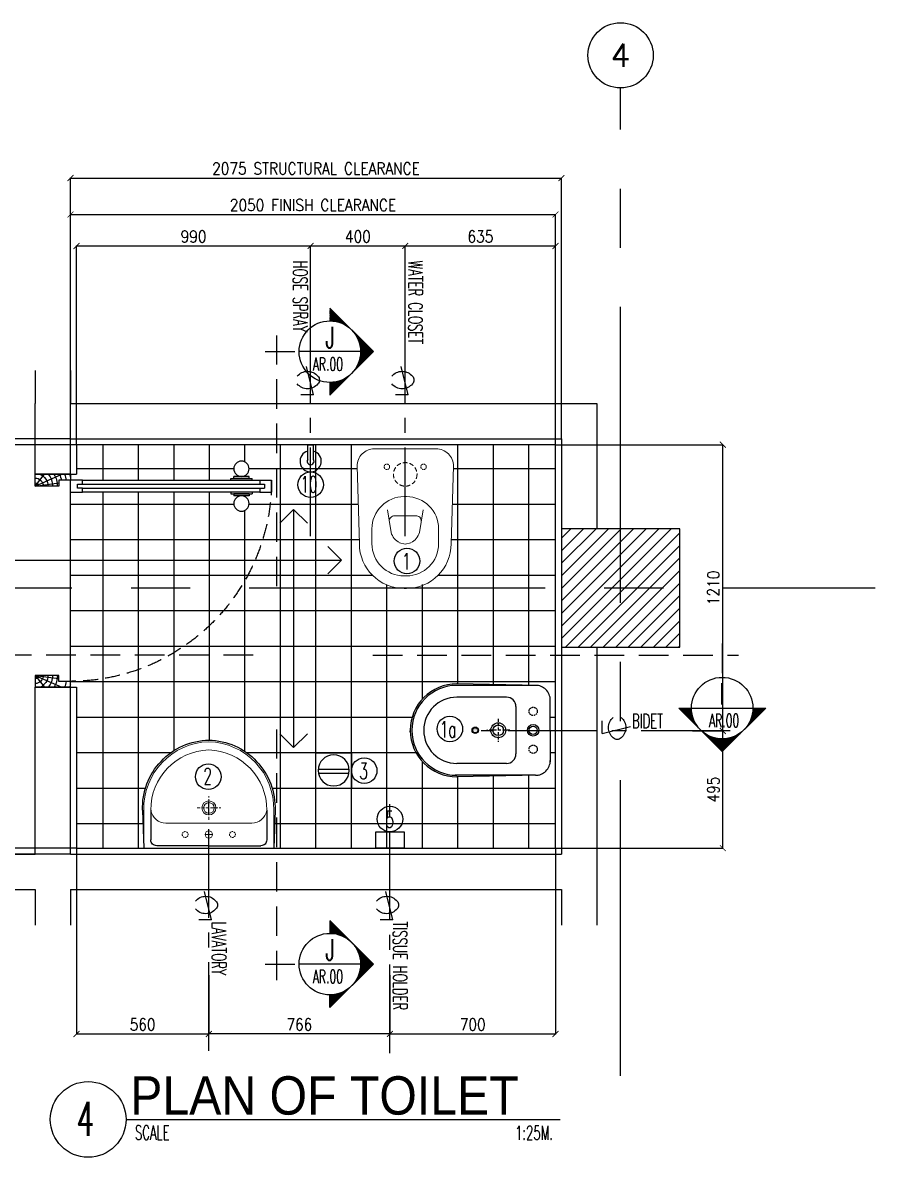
# Model space of a CAD drawing. Extents: x -233600 to -204723, y 166361 to 186286.
# Drawn here: x -231116 to -227512, y 173070 to 177866 of the extents above; entities that cross this region are included whole.
import ezdxf
from ezdxf.enums import TextEntityAlignment as Align

# ---------------------------------------------------------------- set-up
doc = ezdxf.new("R2010")
doc.units = 0
doc.header["$LTSCALE"] = 500
doc.header["$MEASUREMENT"] = 0
for name, pattern in [('CENTER2', [1.125, 0.75, -0.125, 0.125, -0.125]), ('CENTERX2', [4, 2.5, -0.5, 0.5, -0.5]), ('DASHED', [0.75, 0.5, -0.25]), ('HIDDEN', [0.375, 0.25, -0.125]), ('HIDDEN2', [0.1875, 0.125, -0.0625])]:
    doc.linetypes.add(name, pattern=pattern)
doc.layers.get('0').update_dxf_attribs({"linetype": 'CONTINUOUS'})
doc.layers.get('DEFPOINTS').update_dxf_attribs({"linetype": 'CONTINUOUS'})
for name, color, linetype in [('2', 2, 'CONTINUOUS'), ('ARCDIMR', 4, 'CONTINUOUS'), ('AX-CR', 2, 'CONTINUOUS'), ('AX-TXT', 2, 'CONTINUOUS'), ('AXES', 11, 'CENTERX2'), ('AXIS', 11, 'CENTER2'), ('COL', 5, 'CONTINUOUS'), ('DIM-NEW', 4, 'CONTINUOUS'), ('Dimout', 4, 'CONTINUOUS'), ('DOOR', 2, 'CONTINUOUS'), ('DW', 7, 'CONTINUOUS'), ('ELE', 3, 'CONTINUOUS'), ('ELEV-MARK', 6, 'CONTINUOUS'), ('FIX', 2, 'CONTINUOUS'), ('HAT', 8, 'CONTINUOUS'), ('JUMP', 2, 'CONTINUOUS'), ('Plaster', 7, 'CONTINUOUS'), ('SANI', 2, 'CONTINUOUS'), ('Tile', 5, 'CONTINUOUS'), ('TITLE', 1, 'CONTINUOUS'), ('TXT', 2, 'CONTINUOUS'), ('TXT1', 2, 'CONTINUOUS'), ('WALL', 6, 'CONTINUOUS'), ('WallPartition', 2, 'CONTINUOUS')]:
    doc.layers.add(name, color=color, linetype=linetype)
doc.styles.add('DIM', font='simplex.shx', dxfattribs={"width": 0.85})
doc.styles.add('ROMANS', font='romans.shx', dxfattribs={"width": 0.6})
doc.styles.add('TTXT', font='swisse.ttf', dxfattribs={"width": 0.9})
doc.dimstyles.new('DIM1-25', dxfattribs={"dimscale": 25, "dimtxt": 2, "dimasz": 1, "dimexe": 0.03, "dimexo": 0.03, "dimgap": 0.6, "dimtad": 1, "dimdec": 0, "dimdsep": 46, "dimtxsty": 'DIM', "dimblk1": 'ARCHTICK', "dimblk2": 'ARCHTICK', "dimsah": 1, "dimcen": 0.09, "dimdle": 0.03, "dimclrd": 256, "dimclrt": 2, "dimadec": 0, "dimazin": 0, "dimtfac": 1, "dimtdec": 0, "dimtix": 1, "dimtmove": 1, "dimatfit": 3, "dimldrblk": 'ARCHTICK', "dimfxl": 0, "dimtvp": 2, "dimtolj": 1, "dimtzin": 0, "dimarcsym": 0})

# ---------------------------------------------------------------- blocks, each defined once
blk = doc.blocks.new('_ARCHTICK')
at = {"color": 0, "linetype": 'ByBlock', "const_width": 0.15}
blk.add_lwpolyline([(-0.5, -0.5), (0.5, 0.5)], dxfattribs=at)
blk = doc.blocks.new('*D127')
at = {"layer": 'DEFPOINTS', "color": 0}
for p in [(-229498.6, 176922.4), (-229498.6, 176650.1), (-229898.6, 176621.4)]:
    blk.add_point(p, dxfattribs=at)
at = {"layer": 'Dimout', "lineweight": -2}
blk.add_line((-229899.3, 176922.4), (-229497.8, 176922.4), dxfattribs=at)
at = {"layer": 'Dimout', "color": 0, "lineweight": -2}
for p, q in [((-229898.6, 176622.2), (-229898.6, 176923.1)), ((-229498.6, 176650.9), (-229498.6, 176923.1))]:
    blk.add_line(p, q, dxfattribs=at)
at = {"layer": 'Dimout', "lineweight": -2, "xscale": 25, "yscale": 25, "zscale": 25, "rotation": 180}
blk.add_blockref('_ARCHTICK', (-229898.6, 176922.4), dxfattribs=at)
at = {"layer": 'Dimout', "lineweight": -2, "xscale": 25, "yscale": 25, "zscale": 25}
blk.add_blockref('_ARCHTICK', (-229498.6, 176922.4), dxfattribs=at)
at = {"layer": 'Dimout', "color": 2, "insert": (-229698.6, 176962.4), "char_height": 50, "attachment_point": 5, "style": 'DIM'}
blk.add_mtext('\\A1;400', dxfattribs=at)
blk = doc.blocks.new('SCNTR', base_point=(3632.66, 549.66))
for q in [(3633.89, 554.57), (3636.1, 543.44)]:
    blk.add_line((3631.12, 543.44), q)
for centre, radius, start, end in [((3630.8, 549.38), 1.99, 133.3084, 182.4789), ((3630.8, 549.21), 1.99, 177.5211, 226.6916), ((3633.47, 547.5), 5.23, 39.4883, 140.5117), ((3633.47, 551.09), 5.23, 219.4883, 320.5117)]:
    blk.add_arc(centre, radius, start, end)
blk = doc.blocks.new('*D126')
at = {"layer": 'DEFPOINTS', "color": 0}
for p in [(-229563.5, 173841.1), (-230329, 173717.7), (-230329, 173591.7)]:
    blk.add_point(p, dxfattribs=at)
at = {"layer": 'Dimout', "color": 0, "lineweight": -2}
for p, q in [((-229563.5, 173840.3), (-229563.5, 173591)), ((-230329, 173716.9), (-230329, 173591))]:
    blk.add_line(p, q, dxfattribs=at)
at = {"layer": 'Dimout', "lineweight": -2}
blk.add_line((-229562.8, 173591.7), (-230329.8, 173591.7), dxfattribs=at)
at = {"layer": 'Dimout', "lineweight": -2, "xscale": 25, "yscale": 25, "zscale": 25, "rotation": 180}
blk.add_blockref('_ARCHTICK', (-230329, 173591.7), dxfattribs=at)
at = {"layer": 'Dimout', "lineweight": -2, "xscale": 25, "yscale": 25, "zscale": 25}
blk.add_blockref('_ARCHTICK', (-229563.5, 173591.7), dxfattribs=at)
at = {"layer": 'Dimout', "color": 2, "insert": (-229946.3, 173631.7), "char_height": 50, "attachment_point": 5, "style": 'DIM'}
blk.add_mtext('\\A1;766', dxfattribs=at)
blk = doc.blocks.new('*D54')
at = {"layer": 'DEFPOINTS', "color": 0}
for p in [(-228863.5, 174377.2), (-229563.5, 173841.1), (-228863.5, 173591.7)]:
    blk.add_point(p, dxfattribs=at)
at = {"layer": 'Dimout', "color": 0, "lineweight": -2}
for p, q in [((-228863.5, 174376.5), (-228863.5, 173591)), ((-229563.5, 173840.3), (-229563.5, 173591))]:
    blk.add_line(p, q, dxfattribs=at)
at = {"layer": 'Dimout', "lineweight": -2}
blk.add_line((-229564.3, 173591.7), (-228862.8, 173591.7), dxfattribs=at)
at = {"layer": 'Dimout', "lineweight": -2, "xscale": 25, "yscale": 25, "zscale": 25, "rotation": 180}
blk.add_blockref('_ARCHTICK', (-229563.5, 173591.7), dxfattribs=at)
at = {"layer": 'Dimout', "lineweight": -2, "xscale": 25, "yscale": 25, "zscale": 25}
blk.add_blockref('_ARCHTICK', (-228863.5, 173591.7), dxfattribs=at)
at = {"layer": 'Dimout', "color": 2, "insert": (-229213.5, 173631.7), "char_height": 50, "attachment_point": 5, "style": 'DIM'}
blk.add_mtext('\\A1;700', dxfattribs=at)
blk = doc.blocks.new('*D49')
at = {"layer": 'DEFPOINTS', "color": 0}
for p in [(-228838.5, 177209.6), (-230913.5, 176107.2), (-228838.5, 176107.3)]:
    blk.add_point(p, dxfattribs=at)
at = {"layer": 'Dimout', "lineweight": -2}
blk.add_line((-230914.3, 177209.6), (-228837.8, 177209.6), dxfattribs=at)
at = {"layer": 'Dimout', "color": 0, "lineweight": -2}
for p, q in [((-230913.5, 176108), (-230913.5, 177210.4)), ((-228838.5, 176108.1), (-228838.5, 177210.4))]:
    blk.add_line(p, q, dxfattribs=at)
at = {"layer": 'Dimout', "lineweight": -2, "xscale": 25, "yscale": 25, "zscale": 25, "rotation": 180}
blk.add_blockref('_ARCHTICK', (-230913.5, 177209.6), dxfattribs=at)
at = {"layer": 'Dimout', "lineweight": -2, "xscale": 25, "yscale": 25, "zscale": 25}
blk.add_blockref('_ARCHTICK', (-228838.5, 177209.6), dxfattribs=at)
at = {"layer": 'Dimout', "color": 2, "insert": (-229876, 177249.6), "char_height": 50, "attachment_point": 5, "style": 'DIM'}
blk.add_mtext('\\A1;2075 STRUCTURAL CLEARANCE', dxfattribs=at)
blk = doc.blocks.new('*D52')
at = {"layer": 'DEFPOINTS', "color": 0}
for p in [(-228863.5, 177055.4), (-230913.5, 176107.2), (-228863.5, 176082.2)]:
    blk.add_point(p, dxfattribs=at)
at = {"layer": 'Dimout', "lineweight": -2}
blk.add_line((-230914.3, 177055.4), (-228862.8, 177055.4), dxfattribs=at)
at = {"layer": 'Dimout', "color": 0, "lineweight": -2}
for p, q in [((-230913.5, 176108), (-230913.5, 177056.2)), ((-228863.5, 176083), (-228863.5, 177056.2))]:
    blk.add_line(p, q, dxfattribs=at)
at = {"layer": 'Dimout', "lineweight": -2, "xscale": 25, "yscale": 25, "zscale": 25, "rotation": 180}
blk.add_blockref('_ARCHTICK', (-230913.5, 177055.4), dxfattribs=at)
at = {"layer": 'Dimout', "lineweight": -2, "xscale": 25, "yscale": 25, "zscale": 25}
blk.add_blockref('_ARCHTICK', (-228863.5, 177055.4), dxfattribs=at)
at = {"layer": 'Dimout', "color": 2, "insert": (-229888.5, 177095.4), "char_height": 50, "attachment_point": 5, "style": 'DIM'}
blk.add_mtext('\\A1;2050 FINISH CLEARANCE', dxfattribs=at)
blk = doc.blocks.new('WC1')
at = {"layer": 'FIX', "lineweight": 20}
for p, q in [((-210, 203.8), (-538, 193.8)), ((-475, 140.8), (-538, 140.8)), ((-394.8, 75.7), (-490.4, 60.1)), ((-727, 4.8), (-727, -4.8)), ((-674, 4.8), (-674, -4.8)), ((-533.7, 24.2), (-539.5, 0)), ((-539.5, 0), (-533.7, -24.2)), ((-339, 4.8), (-339, -4.8)), ((-490.4, -60.1), (-394.8, -75.7)), ((-538, -140.8), (-475, -140.8)), ((-538, -193.8), (-210, -203.8))]:
    blk.add_line(p, q, dxfattribs=at)
at = {"layer": 'FIX', "linetype": 'Continuous', "lineweight": 20}
blk.add_line((-420.1, -47.3), (-420.4, 44.6), dxfattribs=at)
at = {"layer": 'FIX', "lineweight": 20}
blk.add_lwpolyline([(-213.2, -203.8), (-210, -203.8, 0.414214), (-137, -130.8), (-137, 0), (-137, 130.8, 0.414214), (-210, 203.8)], format="xyb", dxfattribs=at)
at = {"layer": 'FIX', "linetype": 'HIDDEN2', "lineweight": 20, "ltscale": 0.3}
blk.add_circle((-245, 0), 49.8, dxfattribs=at)
at = {"layer": 'FIX', "linetype": 'HIDDEN', "lineweight": 20, "ltscale": 0.05}
for centre in [(-213.2, 77.5), (-213.2, -77.5)]:
    blk.add_circle(centre, 11.6, dxfattribs=at)
at = {"layer": 'FIX', "lineweight": 20}
for centre, radius, start, end in [((-538, 4.8), 189, 90, 180), ((-538, 4.8), 136, 90, 180), ((-475, 4.8), 136, 360, 90), ((-464.4, -17.6), 82, 108.496, 128.9242), ((-473, -6.9), 68.2, 128.9242, 152.8468), ((-538, -4.8), 189, 180, 270), ((-538, -4.8), 136, 180, 270), ((-473, 6.9), 68.2, 207.1532, 231.0758), ((-464.4, 17.6), 82, 231.0758, 251.504), ((-475, -4.8), 136, 270, 0)]:
    blk.add_arc(centre, radius, start, end, dxfattribs=at)
at = {"layer": 'FIX', "linetype": 'Continuous', "lineweight": 20}
for centre, start, end in [((-442.7, 45.5), 357.6662, 91.6121), ((-442.4, -45.6), 268.3879, 2.3338)]:
    blk.add_arc(centre, 22.3, start, end, dxfattribs=at)
blk = doc.blocks.new('*D50')
at = {"layer": 'DEFPOINTS', "color": 0}
for p in [(-229898.6, 176922.4), (-229898.6, 176621.4), (-230888.5, 176082.2)]:
    blk.add_point(p, dxfattribs=at)
at = {"layer": 'Dimout', "lineweight": -2}
blk.add_line((-230889.3, 176922.4), (-229897.8, 176922.4), dxfattribs=at)
at = {"layer": 'Dimout', "color": 0, "lineweight": -2}
for p, q in [((-230888.5, 176083), (-230888.5, 176923.1)), ((-229898.6, 176622.2), (-229898.6, 176923.1))]:
    blk.add_line(p, q, dxfattribs=at)
at = {"layer": 'Dimout', "lineweight": -2, "xscale": 25, "yscale": 25, "zscale": 25, "rotation": 180}
blk.add_blockref('_ARCHTICK', (-230888.5, 176922.4), dxfattribs=at)
at = {"layer": 'Dimout', "lineweight": -2, "xscale": 25, "yscale": 25, "zscale": 25}
blk.add_blockref('_ARCHTICK', (-229898.6, 176922.4), dxfattribs=at)
at = {"layer": 'Dimout', "color": 2, "insert": (-230393.5, 176962.4), "char_height": 50, "attachment_point": 5, "style": 'DIM'}
blk.add_mtext('\\A1;990', dxfattribs=at)
blk = doc.blocks.new('*X7')
at = {"color": 0}
for p, q in [((14608, 7877), (14819, 8088)), ((14625, 7890), (14821, 8086)), ((14637, 7899), (14823, 8084)), ((14647, 7905), (14825, 8082)), ((14656, 7910), (14826, 8081)), ((14664, 7915), (14828, 8079)), ((14671, 7919), (14830, 8077)), ((14678, 7922), (14832, 8075)), ((14685, 7925), (14833, 8073)), ((14691, 7928), (14835, 8072)), ((14697, 7930), (14837, 8070)), ((14703, 7933), (14839, 8068)), ((14709, 7935), (14841, 8066)), ((14714, 7937), (14842, 8065)), ((14719, 7938), (14844, 8063)), ((14725, 7940), (14846, 8061)), ((14730, 7941), (14848, 8059)), ((14734, 7943), (14849, 8058)), ((14739, 7944), (14851, 8056)), ((14744, 7945), (14853, 8054)), ((14749, 7946), (14855, 8052)), ((14753, 7947), (14856, 8051)), ((14757, 7948), (14858, 8049)), ((14762, 7949), (14860, 8047)), ((14766, 7950), (14862, 8045)), ((14770, 7950), (14863, 8043)), ((14774, 7951), (14865, 8042)), ((14778, 7951), (14867, 8040)), ((14782, 7952), (14869, 8038)), ((14786, 7952), (14871, 8036)), ((14790, 7953), (14872, 8035)), ((14794, 7953), (14874, 8033)), ((14798, 7953), (14876, 8031)), ((14802, 7953), (14878, 8029)), ((14805, 7954), (14879, 8028)), ((14809, 7954), (14881, 8026)), ((14813, 7954), (14883, 8024)), ((14816, 7954), (14885, 8022)), ((14820, 7954), (14886, 8020)), ((14823, 7954), (14888, 8019)), ((14827, 7954), (14890, 8017)), ((14830, 7954), (14892, 8015)), ((14834, 7953), (14894, 8013)), ((14837, 7953), (14895, 8012)), ((14840, 7953), (14897, 8010)), ((14844, 7953), (14899, 8008)), ((14847, 7953), (14901, 8006)), ((14850, 7952), (14902, 8005)), ((14853, 7952), (14904, 8003)), ((14856, 7952), (14906, 8001)), ((14860, 7951), (14908, 7999)), ((14863, 7951), (14909, 7997)), ((14866, 7950), (14911, 7996)), ((14869, 7950), (14913, 7994)), ((14872, 7949), (14915, 7992)), ((14875, 7949), (14917, 7990)), ((14878, 7948), (14918, 7989)), ((14881, 7948), (14920, 7987)), ((14884, 7947), (14922, 7985)), ((14887, 7947), (14924, 7983)), ((14890, 7946), (14925, 7982)), ((14893, 7945), (14927, 7980)), ((14895, 7945), (14929, 7978)), ((14898, 7944), (14931, 7976)), ((14901, 7943), (14932, 7974)), ((14904, 7942), (14934, 7973)), ((14907, 7942), (14936, 7971)), ((14909, 7941), (14938, 7969)), ((14912, 7940), (14939, 7967)), ((14915, 7939), (14941, 7966)), ((14917, 7938), (14943, 7964)), ((14920, 7937), (14945, 7962)), ((14923, 7937), (14947, 7960)), ((14925, 7936), (14948, 7959)), ((14928, 7935), (14950, 7957)), ((14931, 7934), (14952, 7955)), ((14933, 7933), (14954, 7953)), ((14936, 7932), (14955, 7952)), ((14938, 7931), (14957, 7950)), ((14941, 7930), (14959, 7948)), ((14943, 7929), (14961, 7946)), ((14946, 7928), (14962, 7944)), ((14948, 7927), (14964, 7943)), ((14951, 7926), (14966, 7941)), ((14953, 7925), (14968, 7939)), ((14956, 7923), (14970, 7937)), ((14958, 7922), (14971, 7936)), ((14960, 7921), (14973, 7934)), ((14963, 7920), (14975, 7932)), ((14965, 7919), (14977, 7930)), ((14967, 7918), (14978, 7929)), ((14970, 7916), (14980, 7927)), ((14972, 7915), (14982, 7925)), ((14974, 7914), (14984, 7923)), ((14977, 7913), (14985, 7921)), ((14979, 7911), (14987, 7920)), ((14981, 7910), (14989, 7918)), ((14983, 7909), (14991, 7916)), ((14986, 7908), (14993, 7914)), ((14360, 7629), (14571, 7839)), ((14364, 7629), (14557, 7822)), ((14368, 7629), (14549, 7810)), ((14371, 7629), (14542, 7800)), ((14988, 7906), (14994, 7913)), ((14990, 7905), (14996, 7911)), ((14992, 7903), (14998, 7909)), ((14994, 7902), (15000, 7907)), ((14997, 7901), (15001, 7906)), ((14999, 7899), (15003, 7904)), ((15001, 7898), (15005, 7902)), ((15003, 7896), (15007, 7900)), ((15005, 7895), (15008, 7898)), ((15007, 7894), (15010, 7897)), ((15009, 7892), (15012, 7895)), ((15011, 7891), (15014, 7893)), ((15013, 7889), (15016, 7891)), ((15015, 7888), (15017, 7890)), ((15017, 7886), (15019, 7888)), ((15019, 7884), (15021, 7886)), ((15021, 7883), (15023, 7884)), ((15023, 7881), (15024, 7883)), ((15025, 7880), (15026, 7881)), ((15027, 7878), (15028, 7879)), ((15029, 7877), (15030, 7877)), ((15031, 7875), (15031, 7875)), ((15033, 7873), (15033, 7874)), ((15035, 7872), (15035, 7872)), ((15036, 7870), (15037, 7870)), ((15038, 7868), (15038, 7868)), ((15040, 7867), (15040, 7867)), ((15042, 7865), (15042, 7865)), ((15044, 7863), (15044, 7863)), ((15046, 7861), (15046, 7861)), ((15047, 7860), (15047, 7860)), ((15051, 7856), (15051, 7856)), ((15053, 7854), (15053, 7854)), ((15054, 7852), (15054, 7853)), ((15056, 7851), (15056, 7851)), ((15058, 7849), (15058, 7849)), ((15059, 7847), (15060, 7847)), ((15061, 7845), (15061, 7845)), ((15063, 7843), (15063, 7844)), ((15064, 7841), (15065, 7842)), ((15066, 7839), (15067, 7840)), ((15068, 7837), (15069, 7838)), ((15069, 7836), (15070, 7837)), ((15071, 7834), (15072, 7835)), ((15072, 7832), (15074, 7833)), ((15074, 7830), (15076, 7831)), ((15076, 7828), (15077, 7830)), ((15077, 7826), (15079, 7828)), ((15079, 7824), (15081, 7826)), ((15080, 7822), (15083, 7824)), ((15082, 7820), (15084, 7822)), ((15083, 7818), (15086, 7821)), ((15085, 7815), (15088, 7819)), ((15086, 7813), (15090, 7817)), ((15087, 7811), (15092, 7815)), ((15089, 7809), (15093, 7814)), ((15090, 7807), (15095, 7812)), ((15092, 7805), (15097, 7810)), ((15093, 7803), (15099, 7808)), ((15094, 7801), (15100, 7807)), ((15096, 7798), (15102, 7805)), ((15097, 7796), (15104, 7803)), ((15098, 7794), (15106, 7801)), ((15100, 7792), (15107, 7799)), ((15101, 7790), (15109, 7798)), ((15102, 7787), (15111, 7796)), ((15104, 7785), (15113, 7794)), ((14375, 7629), (14537, 7791)), ((14378, 7629), (14533, 7783)), ((14382, 7629), (14529, 7776)), ((14385, 7629), (14525, 7769)), ((14389, 7629), (14522, 7762)), ((14392, 7629), (14519, 7756)), ((14396, 7629), (14517, 7750)), ((14399, 7629), (14515, 7744)), ((14403, 7629), (14513, 7739)), ((14406, 7629), (14511, 7733)), ((14410, 7629), (14509, 7728)), ((14413, 7629), (14507, 7723)), ((14417, 7629), (14506, 7718)), ((14421, 7629), (14505, 7713)), ((14424, 7629), (14503, 7708)), ((14428, 7629), (14502, 7703)), ((14431, 7629), (14501, 7699)), ((14435, 7629), (14500, 7694)), ((14438, 7629), (14499, 7690)), ((14442, 7629), (14499, 7686)), ((14445, 7629), (14498, 7681)), ((14449, 7629), (14497, 7677)), ((15105, 7783), (15115, 7792)), ((15106, 7780), (15116, 7791)), ((15107, 7778), (15118, 7789)), ((15108, 7776), (15120, 7787)), ((15110, 7773), (15122, 7785)), ((15111, 7771), (15123, 7784)), ((15112, 7769), (15125, 7782)), ((15113, 7766), (15127, 7780)), ((15114, 7764), (15129, 7778)), ((15115, 7761), (15130, 7777)), ((15116, 7759), (15132, 7775)), ((15117, 7756), (15134, 7773)), ((15118, 7754), (15136, 7771)), ((15119, 7751), (15137, 7769)), ((15121, 7749), (15139, 7768)), ((15122, 7746), (15141, 7766)), ((15122, 7744), (15143, 7764)), ((15123, 7741), (15145, 7762)), ((15124, 7739), (15146, 7761)), ((15125, 7736), (15148, 7759)), ((15126, 7733), (15150, 7757)), ((15127, 7731), (15152, 7755)), ((15128, 7728), (15153, 7754)), ((15129, 7725), (15155, 7752)), ((15130, 7723), (15157, 7750)), ((15130, 7720), (15159, 7748)), ((15131, 7717), (15160, 7746)), ((15132, 7714), (15162, 7745)), ((15133, 7712), (15164, 7743)), ((15133, 7709), (15166, 7741)), ((15134, 7706), (15168, 7739)), ((15135, 7703), (15169, 7738)), ((15136, 7700), (15171, 7736)), ((15136, 7697), (15173, 7734)), ((15137, 7695), (15175, 7732)), ((15137, 7692), (15176, 7731)), ((15138, 7689), (15178, 7729)), ((15139, 7686), (15180, 7727)), ((15139, 7683), (15182, 7725)), ((15140, 7680), (15183, 7723)), ((15140, 7676), (15185, 7722)), ((15140, 7673), (15187, 7720)), ((15141, 7670), (15189, 7718)), ((15141, 7667), (15191, 7716)), ((15142, 7664), (15192, 7715)), ((15142, 7661), (15194, 7713)), ((15142, 7658), (15196, 7711)), ((15143, 7654), (15198, 7709)), ((15143, 7651), (15199, 7708)), ((15143, 7648), (15201, 7706)), ((15143, 7644), (15203, 7704)), ((15143, 7641), (15205, 7702)), ((15143, 7637), (15206, 7700)), ((15143, 7634), (15208, 7699)), ((15144, 7631), (15210, 7697)), ((15145, 7629), (15212, 7695)), ((15149, 7629), (15214, 7693)), ((15152, 7629), (15215, 7692)), ((15156, 7629), (15217, 7690)), ((15159, 7629), (15219, 7688)), ((15163, 7629), (15221, 7686)), ((15167, 7629), (15222, 7685)), ((15170, 7629), (15224, 7683)), ((15174, 7629), (15226, 7681)), ((15177, 7629), (15228, 7679)), ((15181, 7629), (15229, 7678)), ((15184, 7629), (15231, 7676)), ((15188, 7629), (15233, 7674)), ((14452, 7629), (14497, 7673)), ((14456, 7629), (14496, 7669)), ((14459, 7629), (14496, 7665)), ((14463, 7629), (14495, 7661)), ((14466, 7629), (14495, 7657)), ((14470, 7629), (14494, 7653)), ((14474, 7629), (14494, 7649)), ((14477, 7629), (14494, 7646)), ((14481, 7629), (14494, 7642)), ((14484, 7629), (14494, 7638)), ((14488, 7629), (14494, 7635)), ((14491, 7629), (14494, 7631)), ((15191, 7629), (15235, 7672)), ((15195, 7629), (15236, 7670)), ((15198, 7629), (15238, 7669)), ((15202, 7629), (15240, 7667)), ((15205, 7629), (15242, 7665)), ((15209, 7629), (15244, 7663)), ((15212, 7629), (15245, 7662)), ((15216, 7629), (15247, 7660)), ((15220, 7629), (15249, 7658)), ((15223, 7629), (15251, 7656)), ((15227, 7629), (15252, 7655)), ((15230, 7629), (15254, 7653)), ((15234, 7629), (15256, 7651)), ((15237, 7629), (15258, 7649)), ((15241, 7629), (15259, 7647)), ((15244, 7629), (15261, 7646)), ((15248, 7629), (15263, 7644)), ((15251, 7629), (15265, 7642)), ((15255, 7629), (15267, 7640)), ((15258, 7629), (15268, 7639)), ((15262, 7629), (15270, 7637)), ((15266, 7629), (15272, 7635)), ((15269, 7629), (15274, 7633)), ((15273, 7629), (15275, 7632)), ((15276, 7629), (15277, 7630))]:
    blk.add_line(p, q, dxfattribs=at)
blk = doc.blocks.new('A$C67076F16')
at = {"layer": 'DIM-NEW'}
for p, q in [((0.0127, 0.0913), (0.1876, 0.0913)), ((0.0138, 0.1136), (0.1863, 0.1136))]:
    blk.add_line(p, q, dxfattribs=at)
at = {"layer": 'DW'}
blk.add_lwpolyline([(0, 0.2), (0, 0), (0.2, 0), (0.2, 0.2)], close=True, dxfattribs=at)
at = {"layer": 'FIX', "color": 2}
blk.add_circle((0.1, 0.0983), 0.0876, dxfattribs=at)
blk = doc.blocks.new('A$C785E76E1')
at = {"layer": 'JUMP'}
for p, q in [((0.033, 0.0529), (0.033, 0.1149)), ((0.057, 0.0529), (0.057, 0.1149))]:
    blk.add_line(p, q, dxfattribs=at)
for radius, start, end in [(0.045, 105.4782, 74.5218), (0.0144, 146.4427, 33.5573)]:
    blk.add_arc((0.045, 0.045), radius, start, end, dxfattribs=at)
blk = doc.blocks.new('*D55')
at = {"layer": 'DEFPOINTS', "color": 0}
for p in [(-232009.9, 176107.2), (-230913.6, 176107.2), (-230913.5, 174352.2)]:
    blk.add_point(p, dxfattribs=at)
at = {"layer": 'Dimout', "color": 0, "lineweight": -2}
for p, q in [((-230914.3, 176107.2), (-232010.6, 176107.2)), ((-230914.3, 174352.2), (-232010.6, 174352.2))]:
    blk.add_line(p, q, dxfattribs=at)
at = {"layer": 'Dimout', "lineweight": -2}
blk.add_line((-232009.9, 174351.5), (-232009.9, 176108), dxfattribs=at)
at = {"layer": 'Dimout', "lineweight": -2, "xscale": 25, "yscale": 25, "zscale": 25}
for p, rotation in [((-232009.9, 176107.2), 90), ((-232009.9, 174352.2), 270)]:
    blk.add_blockref('_ARCHTICK', p, dxfattribs=dict(at, rotation=rotation))
at = {"layer": 'Dimout', "color": 2, "insert": (-232049.9, 175229.7), "char_height": 50, "attachment_point": 5, "rotation": 90, "style": 'DIM'}
blk.add_mtext('\\A1;1755 STRUCTURAL CLEARANCE', dxfattribs=at)
blk = doc.blocks.new('*D56')
at = {"layer": 'DEFPOINTS', "color": 0}
for p in [(-231875.3, 176082.2), (-230888.5, 176082.2), (-230888.5, 174377.2)]:
    blk.add_point(p, dxfattribs=at)
at = {"layer": 'Dimout', "color": 0, "lineweight": -2}
for p, q in [((-230889.3, 176082.2), (-231876.1, 176082.2)), ((-230889.3, 174377.2), (-231876.1, 174377.2))]:
    blk.add_line(p, q, dxfattribs=at)
at = {"layer": 'Dimout', "lineweight": -2}
blk.add_line((-231875.3, 174376.5), (-231875.3, 176083), dxfattribs=at)
at = {"layer": 'Dimout', "lineweight": -2, "xscale": 25, "yscale": 25, "zscale": 25}
for p, rotation in [((-231875.3, 176082.2), 90), ((-231875.3, 174377.2), 270)]:
    blk.add_blockref('_ARCHTICK', p, dxfattribs=dict(at, rotation=rotation))
at = {"layer": 'Dimout', "color": 2, "insert": (-231915.3, 175229.7), "char_height": 50, "attachment_point": 5, "rotation": 90, "style": 'DIM'}
blk.add_mtext('\\A1;1705 FINISH CLEARANCE', dxfattribs=at)
blk = doc.blocks.new('*D53')
at = {"layer": 'DEFPOINTS', "color": 0}
for p in [(-230888.5, 174377.2), (-230329, 173841.1), (-230329, 173591.7)]:
    blk.add_point(p, dxfattribs=at)
at = {"layer": 'Dimout', "color": 0, "lineweight": -2}
for p, q in [((-230888.5, 174376.5), (-230888.5, 173591)), ((-230329, 173840.3), (-230329, 173591))]:
    blk.add_line(p, q, dxfattribs=at)
at = {"layer": 'Dimout', "lineweight": -2}
blk.add_line((-230889.3, 173591.7), (-230328.3, 173591.7), dxfattribs=at)
at = {"layer": 'Dimout', "lineweight": -2, "xscale": 25, "yscale": 25, "zscale": 25, "rotation": 180}
blk.add_blockref('_ARCHTICK', (-230888.5, 173591.7), dxfattribs=at)
at = {"layer": 'Dimout', "lineweight": -2, "xscale": 25, "yscale": 25, "zscale": 25}
blk.add_blockref('_ARCHTICK', (-230329, 173591.7), dxfattribs=at)
at = {"layer": 'Dimout', "color": 2, "insert": (-230608.8, 173631.7), "char_height": 50, "attachment_point": 5, "style": 'DIM'}
blk.add_mtext('\\A1;560', dxfattribs=at)
blk = doc.blocks.new('LAV1')
at = {"layer": 'FIX', "linetype": 'DASHED', "lineweight": 20, "ltscale": 0.05}
for p, q in [((-0.5, 170), (-0.5, 270)), ((-0.5, 170), (-0.5, 270)), ((49.5, 220), (-50.5, 220))]:
    blk.add_line(p, q, dxfattribs=at)
at = {"layer": 'FIX', "linetype": 'ByBlock', "ltscale": 0.3}
for p, q in [((-280, 210), (-275, 50)), ((-245, 210), (-245, 85)), ((245, 210), (245, 85)), ((280, 210), (275, 50)), ((0, 60), (-220.2, 60)), ((0, 60), (220.2, 60))]:
    blk.add_line(p, q, dxfattribs=at)
at = {"layer": 'FIX', "linetype": 'Continuous', "lineweight": 20}
for p, q in [((-275, 210), (-275, 50)), ((275, 210), (275, 50)), ((0, 155), (-181.4, 155)), ((0, 155), (181.4, 155)), ((0, 50), (-275, 50)), ((0, 50), (-252.5, 50)), ((0, 50), (252.5, 50)), ((0, 50), (275, 50))]:
    blk.add_line(p, q, dxfattribs=at)
at = {"layer": 'FIX', "lineweight": 20}
for p, q in [((15.6, 107.5), (-15.5, 107.5)), ((0, 92), (0, 123))]:
    blk.add_line(p, q, dxfattribs=at)
for centre, radius in [((-0.5, 220), 29.5), ((-0.5, 220), 22.5), ((0, 107.5), 15.5)]:
    blk.add_circle(centre, radius, dxfattribs=at)
at = {"layer": 'FIX', "linetype": 'HIDDEN', "lineweight": 20, "ltscale": 0.05}
for centre in [(-100, 107.5), (100, 107.5)]:
    blk.add_circle(centre, 12.4, dxfattribs=at)
at = {"layer": 'FIX', "linetype": 'ByBlock', "ltscale": 0.3}
for centre, radius, start, end in [((6.9, 220), 287, 91.3776, 182.0064), ((-6.9, 220), 287, 357.9936, 88.6224), ((-220.1, 84.9), 24.9, 179.7021, 269.9486), ((220.1, 84.9), 24.9, 270.0514, 0.2979)]:
    blk.add_arc(centre, radius, start, end, dxfattribs=at)
at = {"layer": 'FIX', "linetype": 'Continuous', "lineweight": 20}
for centre, radius, start, end in [((8.4, 216.7), 283.4, 91.6988, 181.351), ((-8.4, 216.7), 283.4, 358.649, 88.3012), ((7.6, 212.5), 252.7, 91.7328, 180.4884), ((-7.6, 212.5), 252.7, 359.5116, 88.2672), ((-179.2, 221.8), 66.9, 190.2006, 268.0786), ((179.2, 221.8), 66.9, 271.9214, 349.7994)]:
    blk.add_arc(centre, radius, start, end, dxfattribs=at)
blk = doc.blocks.new('DOOR90')
at = {"layer": 'DOOR', "color": 0, "linetype": 'ByBlock'}
for p, q in [((-150, 0), (-150, -25)), ((-150, 0), (0, 0)), ((0, -50), (0, 0)), ((-1000, -25), (-1000, -75)), ((-1000, -75), (-1000, -25)), ((-950, -25), (-1000, -25)), ((-970, -42), (-970, -58)), ((-950, -42), (-970, -42)), ((-950, -25), (-950, -42)), ((-917.6, -25), (-917.6, -17.8)), ((-827.6, -17.8), (-917.6, -17.8)), ((-905, -17.8), (-905, -8.8)), ((-905, -8.8), (-840.2, -8.8)), ((-905, -17.8), (-840.2, -17.8)), ((-840.2, -17.8), (-840.2, -8.8)), ((-827.6, -25), (-827.6, -17.8)), ((-200, -42), (-200, -25)), ((-200, -25), (-150, -25)), ((-180, -42), (-200, -42)), ((-180, -58), (-180, -42)), ((-150, -75), (-150, -25)), ((-150, -25), (-100, -25)), ((-100, -25), (-100, -50)), ((-950, -75), (-1000, -75)), ((-950, -58), (-970, -58)), ((-950, -58), (-950, -75)), ((-917.6, -75), (-917.6, -82.2)), ((-827.6, -82.2), (-917.6, -82.2)), ((-905, -82.2), (-905, -91.2)), ((-905, -82.2), (-840.2, -82.2)), ((-905, -91.2), (-840.2, -91.2)), ((-840.2, -82.2), (-840.2, -91.2)), ((-827.6, -75), (-827.6, -82.2)), ((-200, -75), (-200, -58)), ((-200, -58), (-180, -58)), ((-150, -75), (-200, -75)), ((-100, -50), (0, -50)), ((-100, -850), (0, -850)), ((-100, -875), (-100, -850)), ((0, -850), (0, -900)), ((-150, -900), (-150, -875)), ((-150, -875), (-100, -875)), ((0, -900), (-150, -900)), ((-150, -900), (0, -900))]:
    blk.add_line(p, q, dxfattribs=at)
at = {"layer": 'DOOR', "color": 9, "linetype": 'ByBlock'}
for p, q in [((0, -50), (-113.7, 0)), ((0, -50), (-40.1, 0)), ((0, -50), (-100, -36.6)), ((0, -850), (-113.7, -900)), ((0, -850), (-100, -863.4)), ((0, -850), (-40.1, -900))]:
    blk.add_line(p, q, dxfattribs=at)
at = {"layer": 'DOOR', "linetype": 'ByBlock'}
for p, q in [((-200, -25), (-950, -25)), ((-200, -42), (-950, -42)), ((-200, -58), (-950, -58)), ((-950, -75), (-200, -75))]:
    blk.add_line(p, q, dxfattribs=at)
at = {"layer": 'DOOR', "color": 0, "linetype": 'ByBlock'}
for centre in [(-872.6, 23.5), (-872.6, -123.5)]:
    blk.add_circle(centre, 32.4, dxfattribs=at)
at = {"layer": 'DOOR', "color": 9, "linetype": 'ByBlock'}
for centre, radius, start, end in [((0, -50), 154.4, 161.1053, 166.2858), ((0, -50), 134.4, 158.1598, 169.28), ((0, -50), 94.4, 148.0182, 180), ((0, -50), 74.4, 137.7764, 180), ((0, -50), 114.4, 154.0838, 167.3774), ((0, -50), 54.4, 113.2074, 180), ((0, -50), 34.4, 90, 180), ((0, -50), 14.4, 90, 180), ((0, -850), 94.4, 180, 211.9818), ((0, -850), 74.4, 180, 222.2236), ((0, -850), 54.4, 180, 246.7926), ((0, -850), 34.4, 180, 270), ((0, -850), 14.4, 180, 270), ((0, -850), 154.4, 193.7142, 198.8947), ((0, -850), 134.4, 190.72, 201.8402)]:
    blk.add_arc(centre, radius, start, end, dxfattribs=at)
at = {"layer": 'DOOR', "linetype": 'HIDDEN', "ltscale": 0.5}
blk.add_arc((-150, -25), 850, 180, 270, dxfattribs=at)
blk = doc.blocks.new('*D51')
at = {"layer": 'DEFPOINTS', "color": 0}
for p in [(-228863.5, 176922.4), (-229498.6, 176372.3), (-228863.5, 176082.2)]:
    blk.add_point(p, dxfattribs=at)
at = {"layer": 'Dimout', "lineweight": -2}
blk.add_line((-229499.3, 176922.4), (-228862.8, 176922.4), dxfattribs=at)
at = {"layer": 'Dimout', "color": 0, "lineweight": -2}
for p, q in [((-229498.6, 176373.1), (-229498.6, 176923.1)), ((-228863.5, 176083), (-228863.5, 176923.1))]:
    blk.add_line(p, q, dxfattribs=at)
at = {"layer": 'Dimout', "lineweight": -2, "xscale": 25, "yscale": 25, "zscale": 25, "rotation": 180}
blk.add_blockref('_ARCHTICK', (-229498.6, 176922.4), dxfattribs=at)
at = {"layer": 'Dimout', "lineweight": -2, "xscale": 25, "yscale": 25, "zscale": 25}
blk.add_blockref('_ARCHTICK', (-228863.5, 176922.4), dxfattribs=at)
at = {"layer": 'Dimout', "color": 2, "insert": (-229181, 176962.4), "char_height": 50, "attachment_point": 5, "style": 'DIM'}
blk.add_mtext('\\A1;635', dxfattribs=at)
blk = doc.blocks.new('*D58')
at = {"layer": 'DEFPOINTS', "color": 0}
for p in [(-228863.5, 176082.2), (-228156.3, 176082.2), (-228285, 174872.5)]:
    blk.add_point(p, dxfattribs=at)
at = {"layer": 'Dimout', "color": 0, "lineweight": -2}
for p, q in [((-228862.8, 176082.2), (-228155.6, 176082.2)), ((-228284.3, 174872.5), (-228155.6, 174872.5))]:
    blk.add_line(p, q, dxfattribs=at)
at = {"layer": 'Dimout', "lineweight": -2}
blk.add_line((-228156.3, 174871.7), (-228156.3, 176083), dxfattribs=at)
at = {"layer": 'Dimout', "lineweight": -2, "xscale": 25, "yscale": 25, "zscale": 25}
for p, rotation in [((-228156.3, 176082.2), 90), ((-228156.3, 174872.5), 270)]:
    blk.add_blockref('_ARCHTICK', p, dxfattribs=dict(at, rotation=rotation))
at = {"layer": 'Dimout', "color": 2, "insert": (-228196.3, 175477.3), "char_height": 50, "attachment_point": 5, "rotation": 90, "style": 'DIM'}
blk.add_mtext('\\A1;1210', dxfattribs=at)
blk = doc.blocks.new('*D57')
at = {"layer": 'DEFPOINTS', "color": 0}
for p in [(-228285, 174872.5), (-228156.3, 174872.5), (-228863.5, 174377.2)]:
    blk.add_point(p, dxfattribs=at)
at = {"layer": 'Dimout', "color": 0, "lineweight": -2}
for p, q in [((-228284.3, 174872.5), (-228155.6, 174872.5)), ((-228862.8, 174377.2), (-228155.6, 174377.2))]:
    blk.add_line(p, q, dxfattribs=at)
at = {"layer": 'Dimout', "lineweight": -2}
blk.add_line((-228156.3, 174376.5), (-228156.3, 174873.2), dxfattribs=at)
at = {"layer": 'Dimout', "lineweight": -2, "xscale": 25, "yscale": 25, "zscale": 25}
for p, rotation in [((-228156.3, 174872.5), 90), ((-228156.3, 174377.2), 270)]:
    blk.add_blockref('_ARCHTICK', p, dxfattribs=dict(at, rotation=rotation))
at = {"layer": 'Dimout', "color": 2, "insert": (-228196.3, 174624.8), "char_height": 50, "attachment_point": 5, "rotation": 90, "style": 'DIM'}
blk.add_mtext('\\A1;495', dxfattribs=at)
blk = doc.blocks.new('BIDET1')
at = {"layer": 'FIX', "linetype": 'ByBlock', "ltscale": 0.3}
for p, q in [((-75, 190), (-420, 196.7)), ((-75, -190), (-420, -196.7))]:
    blk.add_line(p, q, dxfattribs=at)
at = {"layer": 'FIX'}
for p, q in [((-88, 190), (-427.7, 190)), ((-210, 140), (-420, 140)), ((-170, 100), (-170, -100)), ((-25, -2.7), (-25, 128.1)), ((-616.7, 2.1), (-616.7, -2.7)), ((-352, 1.5), (-352, 1.5)), ((-350.1, 5.3), (-350.1, 5.3)), ((-348.2, 1.5), (-348.2, 1.5)), ((-346.3, 5.3), (-346.3, 5.3)), ((-344.4, 9.1), (-344.4, 9.1)), ((-344.4, 1.5), (-344.4, 1.5)), ((-342.4, 5.3), (-342.4, 5.3)), ((-340.5, 9.1), (-340.5, 9.1)), ((-340.5, 1.5), (-340.5, 1.5)), ((-338.6, 5.3), (-338.6, 5.3)), ((-336.7, 1.5), (-336.7, 1.5)), ((-334.8, 5.3), (-334.8, 5.3)), ((-332.9, 1.5), (-332.9, 1.5)), ((-616.7, -7.6), (-616.7, -2.7)), ((-350.1, -2.3), (-350.1, -2.3)), ((-348.2, -6.2), (-348.2, -6.2)), ((-346.3, -2.3), (-346.3, -2.3)), ((-346.3, -10), (-346.3, -10)), ((-344.4, -6.2), (-344.4, -6.2)), ((-342.4, -2.3), (-342.4, -2.3)), ((-342.4, -10), (-342.4, -10)), ((-340.5, -6.2), (-340.5, -6.2)), ((-338.6, -2.3), (-338.6, -2.3)), ((-338.6, -10), (-338.6, -10)), ((-336.7, -6.2), (-336.7, -6.2)), ((-334.8, -2.3), (-334.8, -2.3)), ((-332.9, -6.2), (-332.9, -6.2)), ((-331, -2.3), (-331, -2.3)), ((-25, -2.7), (-25, -133.6)), ((-210, -140), (-420, -140)), ((-88, -190), (-427.7, -190))]:
    blk.add_line(p, q, dxfattribs=at)
at = {"layer": 'FIX', "linetype": 'DASHED', "ltscale": 0.05}
for p, q in [((-245, 48.9), (-245, -48.9)), ((-196.1, 0), (-293.9, 0))]:
    blk.add_line(p, q, dxfattribs=at)
at = {"layer": 'FIX', "linetype": 'HIDDEN', "ltscale": 0.05}
for centre in [(-97.5, 80), (-97.5, -80)]:
    blk.add_circle(centre, 17.5, dxfattribs=at)
at = {"layer": 'FIX'}
for centre, radius in [((-342, 0), 13.8), ((-342, 0), 11), ((-245, 0), 31.7), ((-245, 0), 22.5), ((-97.5, 0), 24.5), ((-97.5, 0), 17.5)]:
    blk.add_circle(centre, radius, dxfattribs=at)
at = {"layer": 'FIX', "linetype": 'ByBlock', "ltscale": 0.3}
blk.add_arc((-420, 0), 196.7, 90, 270, dxfattribs=at)
at = {"layer": 'FIX'}
for centre, radius, start, end in [((-420, 0), 190, 90, 270), ((-87.1, 127.9), 62.1, 0.1463, 90.8397), ((-420, 0), 140, 90, 270), ((-210, 100), 40, 0, 90), ((-210, -100), 40, 270, 0), ((-87.1, -127.9), 62.1, 269.1603, 359.8537)]:
    blk.add_arc(centre, radius, start, end, dxfattribs=at)
blk = doc.blocks.new('COL50')
at = {"layer": 'COL'}
blk.add_lwpolyline([(-250, 250), (-250, -250), (250, -250), (250, 250)], close=True, dxfattribs=at)
blk = doc.blocks.new('*X48')
at = {"color": 0}
for p, q in [((31339.2, 132685.3), (31803.7, 133149.7)), ((31339.2, 132738.3), (31750.6, 133149.7)), ((31339.2, 132791.4), (31697.6, 133149.7)), ((31339.2, 132844.4), (31644.6, 133149.7)), ((31339.2, 132897.4), (31591.5, 133149.7)), ((31339.2, 132950.5), (31538.5, 133149.7)), ((31339.2, 133003.5), (31485.5, 133149.7)), ((31339.2, 133056.5), (31432.4, 133149.7)), ((31339.2, 133109.6), (31379.4, 133149.7)), ((31356.7, 132649.7), (31839.2, 133132.3)), ((31409.7, 132649.7), (31839.2, 133079.2)), ((31462.8, 132649.7), (31839.2, 133026.2)), ((31515.8, 132649.7), (31839.2, 132973.2)), ((31568.8, 132649.7), (31839.2, 132920.1)), ((31621.9, 132649.7), (31839.2, 132867.1)), ((31674.9, 132649.7), (31839.2, 132814.1)), ((31727.9, 132649.7), (31839.2, 132761)), ((31781, 132649.7), (31839.2, 132708)), ((31834, 132649.7), (31839.2, 132655))]:
    blk.add_line(p, q, dxfattribs=at)
blk = doc.blocks.new('AXU')
at = {"layer": 'AX-CR'}
blk.add_circle((0, 350), 350, dxfattribs=at)
at = {"layer": 'AX-TXT', "style": 'ROMANS'}
blk.add_attdef('AX', text='', height=250, dxfattribs=at).set_placement((0, 350), align=Align.MIDDLE)

msp = doc.modelspace()

# ---------------------------------------------------------------- linework, layer by layer
at = {"layer": '2'}
msp.add_lwpolyline([(-229623.5, 174377.2), (-229623.5, 174446.1), (-229503.5, 174446.1), (-229503.5, 174377.2)], close=True, dxfattribs=at)
at = {"layer": 'AXES'}
for p, q in [((-228588.5, 173414.4), (-228588.5, 177590.1)), ((-232157.7, 175477.2), (-227511.7, 175477.2))]:
    msp.add_line(p, q, dxfattribs=at)
at = {"layer": 'AXIS'}
for p, q in [((-229898.6, 175695.5), (-229898.6, 176650.1)), ((-229498.6, 175695.5), (-229498.6, 176650.1)), ((-228125.9, 174872.5), (-229178.2, 174872.5)), ((-230329, 173520.3), (-230329, 174572.5)), ((-229563.5, 173510.3), (-229563.5, 174562.5))]:
    msp.add_line(p, q, dxfattribs=at)
at = {"layer": 'ELE'}
for p, q in [((-229970.3, 175808.7), (-229970.3, 174802.7)), ((-231837, 175594.6), (-229768.4, 175594.6))]:
    msp.add_line(p, q, dxfattribs=at)
at = {"layer": 'ELEV-MARK', "color": 6}
for p, q in [((-229817.3, 176659.5), (-229633.5, 176475.6)), ((-229687.3, 176475.6), (-229947.3, 176475.6)), ((-229817.3, 176291.8), (-229633.5, 176475.6)), ((-228342.8, 174969), (-228289, 174969)), ((-228342.8, 174969), (-228159, 174785.1)), ((-228289, 174969), (-228029, 174969)), ((-227975.1, 174969), (-228159, 174785.1)), ((-228029, 174969), (-227975.1, 174969)), ((-229817.3, 174070.8), (-229633.5, 173887)), ((-229687.3, 173887), (-229947.3, 173887)), ((-229817.3, 173703.1), (-229633.5, 173887)), ((-229817.3, 173703.1), (-229817.3, 173757))]:
    msp.add_line(p, q, dxfattribs=at)
at = {"layer": 'ELEV-MARK', "color": 6, "linetype": 'HIDDEN'}
for p, q in [((-230041.9, 175483.8), (-230041.9, 176544.1)), ((-230090.7, 176475.6), (-229947.3, 176475.6)), ((-228159, 175242.4), (-228159, 175099)), ((-230141.2, 175193.5), (-231686.5, 175193.5)), ((-229635.8, 175193.5), (-228090.5, 175193.5)), ((-230041.9, 173818.5), (-230041.9, 174878.8)), ((-230090.7, 173887), (-229947.3, 173887))]:
    msp.add_line(p, q, dxfattribs=at)
at = {"layer": 'ELEV-MARK', "color": 6}
for centre in [(-229817.3, 176475.6), (-228159, 174969), (-229817.3, 173887)]:
    msp.add_circle(centre, 130, dxfattribs=at)
at = {"layer": 'FIX'}
msp.add_line((-229910.6, 176082.2), (-229886.6, 176082.2), dxfattribs=at)
at = {"layer": 'FIX', "color": 2}
for centre in [(-229898.6, 175913.4), (-229491.3, 175590.8), (-229310, 174881), (-229672.1, 174704.7), (-230331.3, 174679.2), (-229563.5, 174500.1)]:
    msp.add_circle(centre, 54, dxfattribs=at)
at = {"layer": 'Plaster'}
for p, q in [((-230913.5, 175957.2), (-230888.5, 175957.2)), ((-230913.5, 175082.2), (-230913.5, 175882.2)), ((-230913.5, 175057.2), (-230888.5, 175057.2))]:
    msp.add_line(p, q, dxfattribs=at)
msp.add_lwpolyline([(-230888.5, 175057.2), (-230888.5, 174377.2), (-228863.5, 174377.2), (-228863.5, 176082.2), (-230888.5, 176082.2), (-230888.5, 175957.2)], dxfattribs=at)
at = {"layer": 'SANI', "color": 6}
msp.add_line((-230678.9, 173230.4), (-228844.3, 173230.4), dxfattribs=at)
at = {"layer": 'Tile'}
for p, q in [((-230776, 175932.2), (-230776, 176082.2)), ((-230626, 175932.2), (-230626, 176082.2)), ((-230476, 175932.2), (-230476, 176082.2)), ((-230326, 175932.2), (-230326, 176082.2)), ((-230176, 176009.5), (-230176, 176082.2)), ((-230026, 174377.2), (-230026, 176082.2)), ((-229876, 174377.2), (-229876, 176082.2)), ((-229726, 174377.2), (-229726, 176082.2)), ((-229276, 175071.8), (-229276, 176082.2)), ((-229126, 175068.9), (-229126, 176082.2)), ((-228976, 175066), (-228976, 176082.2)), ((-230223.3, 175979.7), (-230888.5, 175979.7)), ((-229702, 175979.7), (-230158.5, 175979.7)), ((-228863.5, 175979.7), (-229295.1, 175979.7)), ((-230776, 174377.2), (-230776, 175882.2)), ((-230626, 174377.2), (-230626, 175882.2)), ((-230476, 174789.6), (-230476, 175882.2)), ((-230326, 174834.1), (-230326, 175882.2)), ((-230223, 175829.7), (-230913.5, 175829.7)), ((-229697.4, 175829.7), (-230158.7, 175829.7)), ((-228863.5, 175829.7), (-229299.7, 175829.7)), ((-230176, 174785.7), (-230176, 175804.9)), ((-229692.9, 175679.7), (-230913.5, 175679.7)), ((-228863.5, 175679.7), (-229304.3, 175679.7)), ((-229636.4, 175529.7), (-230913.5, 175529.7)), ((-228863.5, 175529.7), (-229360.8, 175529.7)), ((-229576, 174377.2), (-229576, 175489.5)), ((-229426, 175007.5), (-229426, 175491.6)), ((-228863.5, 175379.7), (-230913.5, 175379.7)), ((-228863.5, 175229.7), (-230913.5, 175229.7)), ((-228863.5, 175079.7), (-230913.5, 175079.7)), ((-229469.5, 174929.7), (-230888.5, 174929.7)), ((-228863.5, 174929.7), (-228885.5, 174929.7)), ((-230490.6, 174779.7), (-230888.5, 174779.7)), ((-229452.4, 174779.7), (-230167.5, 174779.7)), ((-228863.5, 174779.7), (-228885.5, 174779.7)), ((-229426, 174377.2), (-229426, 174742.9)), ((-229276, 174377.2), (-229276, 174678.6)), ((-229126, 174377.2), (-229126, 174681.5)), ((-228976, 174377.2), (-228976, 174684.4)), ((-230597.1, 174629.7), (-230888.5, 174629.7)), ((-228863.5, 174629.7), (-230060.9, 174629.7)), ((-230607.2, 174479.7), (-230888.5, 174479.7)), ((-228863.5, 174479.7), (-230050.8, 174479.7))]:
    msp.add_line(p, q, dxfattribs=at)
at = {"layer": 'TITLE', "color": 6}
msp.add_circle((-230838.9, 173230.4), 160, dxfattribs=at)
at = {"layer": 'WALL'}
for p, q in [((-231063.5, 176395.7), (-231063.5, 176257.2)), ((-230913.5, 176395.7), (-230913.5, 176257.2)), ((-231063.5, 175957.2), (-231063.5, 176257.2)), ((-230913.5, 176257.2), (-228688.5, 176257.2)), ((-228688.5, 176257.2), (-228688.5, 175727.2)), ((-230913.5, 176107.2), (-228838.5, 176107.2)), ((-230913.5, 175957.2), (-230913.5, 176107.2)), ((-228838.5, 176107.2), (-228838.5, 175727.2)), ((-231063.5, 175957.2), (-230913.5, 175957.2)), ((-228838.5, 175227.2), (-228838.5, 174352.2)), ((-228688.5, 175227.2), (-228688.5, 174052.2)), ((-231063.5, 175057.2), (-230913.5, 175057.2)), ((-231063.5, 174352.2), (-231063.5, 175057.2)), ((-230913.5, 174352.2), (-230913.5, 175057.2)), ((-231357.2, 174352.2), (-231063.5, 174352.2)), ((-230913.5, 174352.2), (-228838.5, 174352.2)), ((-231357.2, 174202.2), (-231063.5, 174202.2)), ((-231063.5, 174202.2), (-231063.5, 174052.2)), ((-230913.5, 174202.2), (-228838.5, 174202.2)), ((-230913.5, 174202.2), (-230913.5, 174052.2)), ((-228838.5, 174202.2), (-228838.5, 174052.2))]:
    msp.add_line(p, q, dxfattribs=at)
at = {"layer": 'WALL', "linetype": 'ByBlock', "ltscale": 0.3}
msp.add_lwpolyline([(-228838.5, 175227.2), (-228338.5, 175227.2), (-228338.5, 175727.2), (-228838.5, 175727.2)], close=True, dxfattribs=at)
at = {"layer": 'WallPartition', "color": 6}
for points in [[(-229912.3, 175750.7), (-229970.3, 175808.7), (-230028.2, 175750.7)], [(-229826.4, 175652.6), (-229768.4, 175594.6), (-229826.4, 175536.6)], [(-229912.3, 174860.7), (-229970.3, 174802.7), (-230028.2, 174860.7)]]:
    msp.add_lwpolyline(points, dxfattribs=at)

# ---------------------------------------------------------------- block references
at = {"ltscale": 1000, "xscale": -1}
msp.add_blockref('LAV1', (-230329, 174327.2), dxfattribs=at)
at = {"layer": 'ARCDIMR', "xscale": -10.75199999992037, "yscale": 10.75199999992037, "zscale": 10.752}
for p in [(-229903, 176359.6), (-229503, 176359.6), (-230333.5, 174140.8), (-229568, 174140.8)]:
    msp.add_blockref('SCNTR', p, dxfattribs=at)
at = {"layer": 'ARCDIMR', "xscale": -10.75199999992037, "yscale": 10.75199999992037, "zscale": 10.752, "rotation": 270}
msp.add_blockref('SCNTR', (-228599, 174877.9), dxfattribs=at)
at = {"layer": 'AXES'}
ref = msp.add_blockref('AXU', (-228588.5, 177590.1), dxfattribs=dict(at, xscale=0.3942857142857143, yscale=0.3942857142857143, zscale=0.3942857142857143))
ref.add_attrib('AX', '4', dxfattribs={"layer": 'AX-TXT', "color": 6, "height": 98.6, "style": 'ROMANS'}).set_placement((-228588.5, 177728.1), align=Align.MIDDLE)
at = {"layer": 'COL'}
msp.add_blockref('COL50', (-228588.5, 175477.2), dxfattribs=at)
at = {"layer": 'Dimout', "xscale": 1000, "yscale": 1000, "zscale": 1000}
msp.add_blockref('A$C785E76E1', (-229943.5, 175967.3), dxfattribs=at)
at = {"layer": 'Dimout', "xscale": -750, "yscale": 750, "zscale": 750, "rotation": 180}
msp.add_blockref('A$C67076F16', (-229876.1, 174779.7), dxfattribs=at)
at = {"layer": 'DOOR', "color": 0, "linetype": 'ByBlock', "xscale": -1}
msp.add_blockref('DOOR90', (-231063.5, 175957.2), dxfattribs=at)
at = {"layer": 'ELEV-MARK', "color": 11, "yscale": 0.4000000000232831, "zscale": 0.4}
for p, xscale, rotation in [((-232868.8, 182403.1), 0.4000000000232831, 270), ((-234086.5, 178020.5), -0.4000000000232831, 180), ((-232868.8, 167959.5), -0.4000000000232831, 270)]:
    msp.add_blockref('*X7', p, dxfattribs=dict(at, xscale=xscale, rotation=rotation))
at = {"layer": 'FIX', "rotation": 90}
msp.add_blockref('WC1', (-229498.6, 176202), dxfattribs=at)
at = {"layer": 'FIX'}
msp.add_blockref('BIDET1', (-228860.5, 174875.2), dxfattribs=at)
at = {"layer": 'HAT'}
msp.add_blockref('*X48', (-260177.8, 42577.5), dxfattribs=at)

# ---------------------------------------------------------------- texts
at = {"layer": 'ELEV-MARK', "color": 6, "style": 'ROMANS', "width": 0.6}
for tag, p in [('J', (-229816.4, 176535.4)), ('I', (-228159.9, 175028.8)), ('J', (-229816.4, 173946.8))]:
    msp.add_attdef(tag, text='1', height=90, dxfattribs=at).set_placement(p, align=Align.MIDDLE)
at = {"layer": 'ELEV-MARK', "color": 2, "style": 'ROMANS', "width": 0.6}
for p in [(-229825.6, 176423.4), (-228150.8, 174916.7), (-229825.6, 173834.7)]:
    msp.add_attdef('AR.00', text='S-00', height=56, dxfattribs=at).set_placement(p, align=Align.MIDDLE)
at = {"layer": 'TITLE', "style": 'ROMANS', "width": 0.6}
msp.add_text('4', height=143.9, dxfattribs=at).set_placement((-230887.7, 173160.9))
at = {"layer": 'TXT', "style": 'ROMANS', "width": 0.6}
for s, p in [('HOSE SPRAY', (-229971.8, 176860.4)), ('WATER CLOSET', (-229485.4, 176860.4)), ('LAVATORY', (-230315.8, 174066.8)), ('TISSUE HOLDER', (-229550.3, 174066.8))]:
    msp.add_text(s, height=60, rotation=270, dxfattribs=at).set_placement(p)
for s, height, p in [('10', 70, (-229941.6, 175879.9)), ('1', 70, (-229511.9, 175554.3)), ('1a', 70, (-229353, 174844.5)), ('BIDET', 60, (-228540.4, 174884.7)), ('2', 70, (-230351.8, 174645.7)), ('3', 70, (-229692.6, 174668.2)), ('5', 70, (-229582.1, 174463.5)), ('SCALE', 60, (-230641.2, 173144.9)), ('1:25M.', 60, (-229034.1, 173143.6))]:
    msp.add_text(s, height=height, dxfattribs=at).set_placement(p)
at = {"layer": 'TXT1', "color": 6, "style": 'TTXT', "width": 0.9}
msp.add_text('PLAN OF TOILET', height=162.094, dxfattribs=at).set_placement((-230661.1, 173250.8))

# ---------------------------------------------------------------- dimensions: what is measured, and where the dimension line sits
at = {"layer": 'Dimout'}
for base, p2, text, picture, middle in [((-228838.5, 177209.6), (-228838.5, 176107.3), '<> STRUCTURAL CLEARANCE', '*D49', (-229876, 177249.6)), ((-228863.5, 177055.4), (-228863.5, 176082.2), '<> FINISH CLEARANCE', '*D52', (-229888.5, 177095.4))]:
    dim = msp.add_linear_dim(base=base, p1=(-230913.5, 176107.2), p2=p2, text=text, dimstyle='DIM1-25', dxfattribs=at)
    dim.commit()
    dim.dimension.update_dxf_attribs({"geometry": picture, "text_midpoint": middle})
for base, p1, p2, picture, middle in [((-229898.6, 176922.4), (-230888.5, 176082.2), (-229898.6, 176621.4), '*D50', (-230393.5, 176962.4)), ((-229498.6, 176922.4), (-229898.6, 176621.4), (-229498.6, 176650.1), '*D127', (-229698.6, 176962.4)), ((-228863.5, 176922.4), (-229498.6, 176372.3), (-228863.5, 176082.2), '*D51', (-229181, 176962.4)), ((-230329.02816, 173591.73007), (-230888.52817, 174377.21741), (-230329.02816, 173841.06211), '*D53', (-230608.77816, 173631.73007)), ((-228863.5, 173591.7), (-229563.5, 173841.1), (-228863.5, 174377.2), '*D54', (-229213.5, 173631.7)), ((-230329.02816, 173591.73007), (-229563.52817, 173841.06211), (-230329.02816, 173717.68441), '*D126', (-229946.27816, 173631.73007))]:
    dim = msp.add_linear_dim(base=base, p1=p1, p2=p2, dimstyle='DIM1-25', dxfattribs=at)
    dim.commit()
    dim.dimension.update_dxf_attribs({"geometry": picture, "text_midpoint": middle})
for base, p1, p2, text, picture, middle in [((-232009.9, 176107.2), (-230913.5, 174352.2), (-230913.6, 176107.2), '<> STRUCTURAL CLEARANCE', '*D55', (-232049.9, 175229.7)), ((-231875.3, 176082.2), (-230888.5, 174377.2), (-230888.5, 176082.2), '<> FINISH CLEARANCE', '*D56', (-231915.3, 175229.7))]:
    dim = msp.add_linear_dim(base=base, p1=p1, p2=p2, angle=90, text=text, dimstyle='DIM1-25', dxfattribs=at)
    dim.commit()
    dim.dimension.update_dxf_attribs({"geometry": picture, "text_midpoint": middle})
for base, p1, p2, picture, middle in [((-228156.3, 176082.2), (-228285, 174872.5), (-228863.5, 176082.2), '*D58', (-228196.3, 175477.3)), ((-228156.3, 174872.5), (-228863.5, 174377.2), (-228285, 174872.5), '*D57', (-228196.3, 174624.8))]:
    dim = msp.add_linear_dim(base=base, p1=p1, p2=p2, angle=90, dimstyle='DIM1-25', dxfattribs=at)
    dim.commit()
    dim.dimension.update_dxf_attribs({"geometry": picture, "text_midpoint": middle})

doc.saveas('drawing.dxf')
